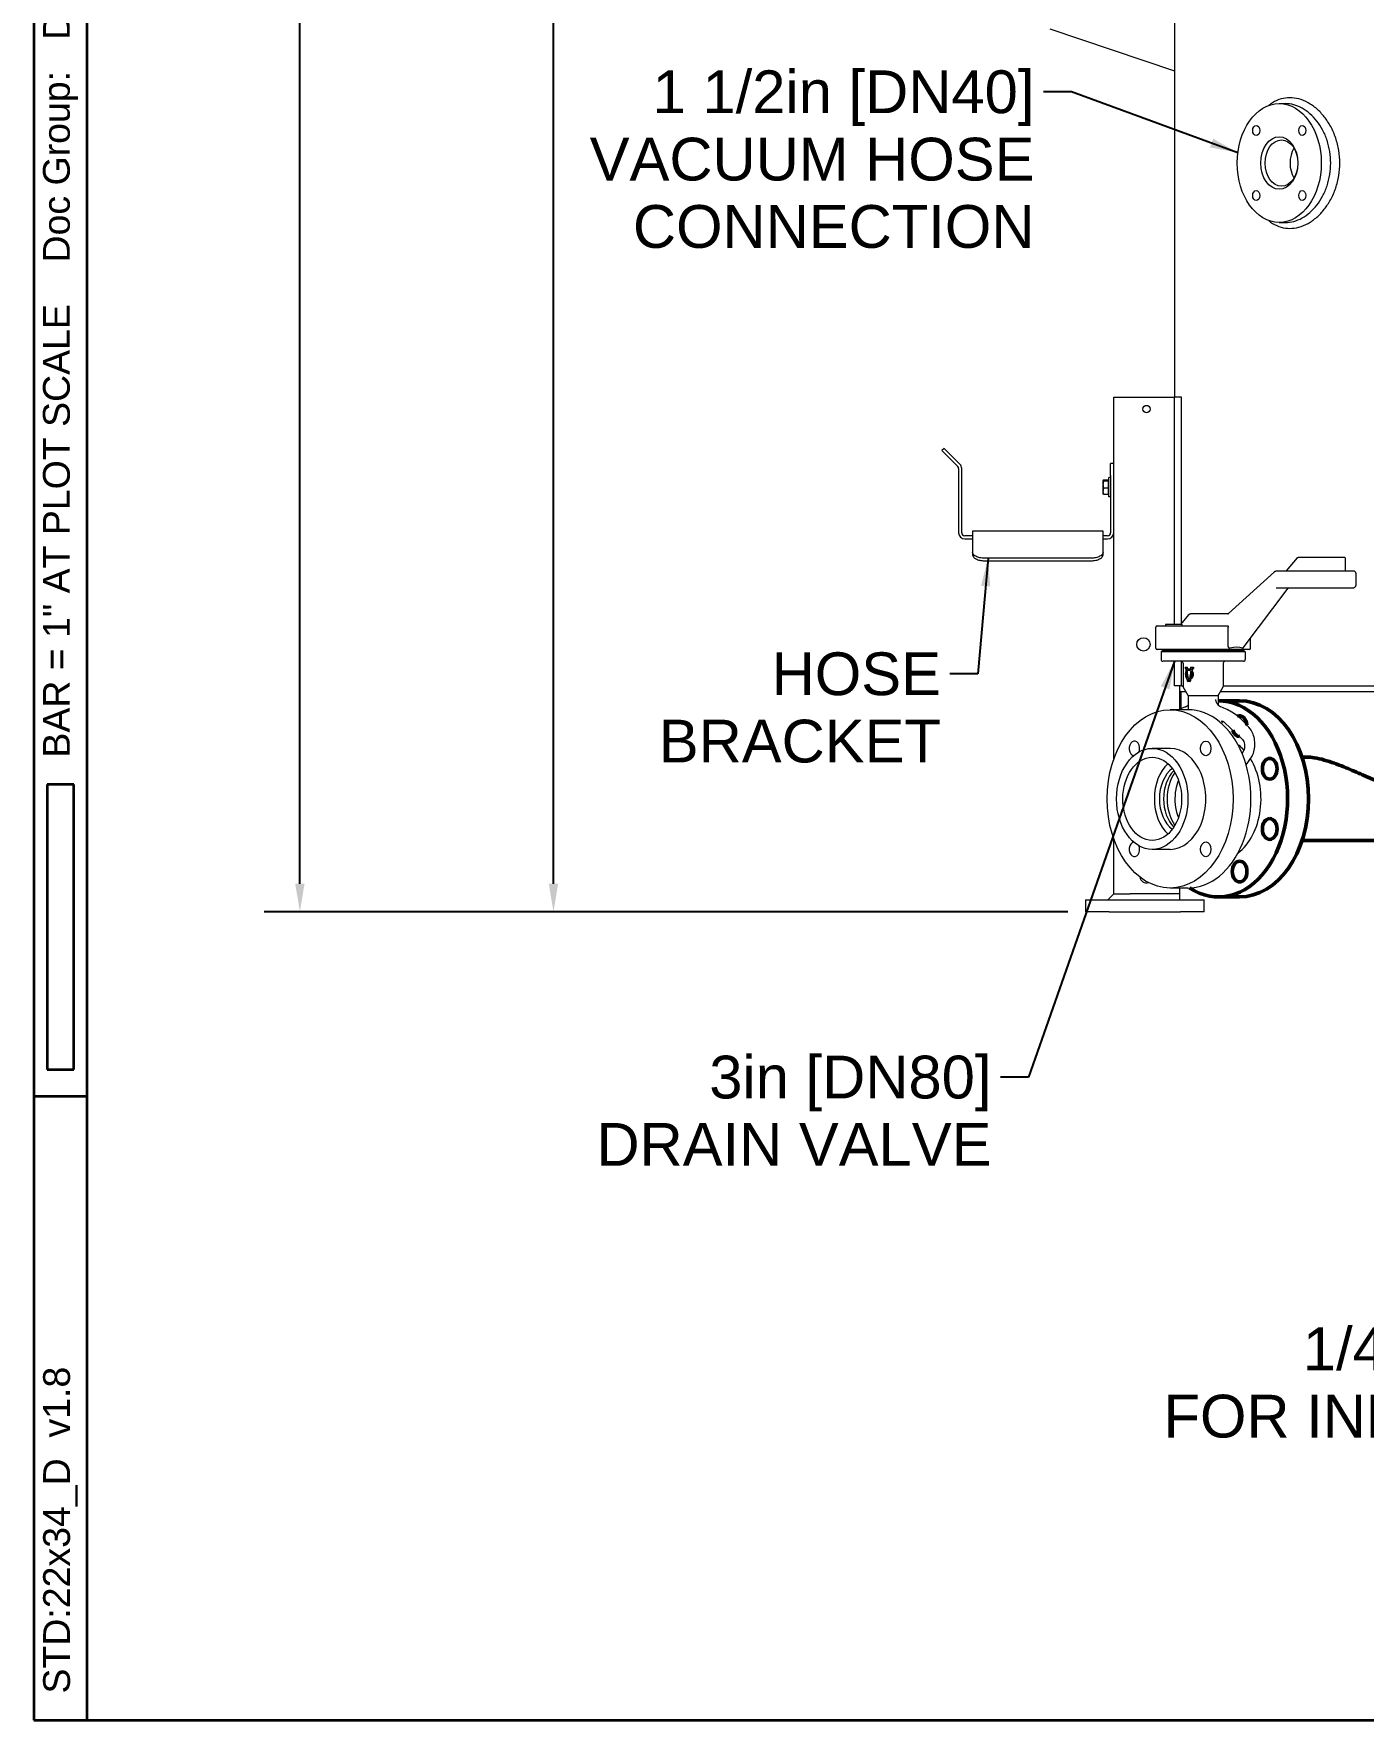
# Model space of a CAD drawing. Header units: inches. Extents: x 15 to 402, y 6 to 261.
# Drawn here: x 15 to 71, y 6 to 77 of the extents above; entities that cross this region are included whole.
import ezdxf

# ---------------------------------------------------------------- set-up
doc = ezdxf.new("R2010")
doc.units = ezdxf.units.IN
doc.header["$LTSCALE"] = 12
doc.header["$MEASUREMENT"] = 0
doc.layers.get('0').update_dxf_attribs({"lineweight": 25})
for name, color, linetype, lineweight in [('Border', 7, 'Continuous', 35), ('Dimension (ANSI)', 7, 'Continuous', 25), ('Symbol (ANSI)', 7, 'Continuous', 25), ('Visible (ANSI)', 7, 'Continuous', 50)]:
    doc.layers.add(name, color=color, linetype=linetype, lineweight=lineweight)
doc.styles.add('MEMCOR Medium', font='arial.ttf')
doc.styles.add('Standard A-B-C', font='arial.ttf')
doc.dimstyles.new('Default (ANSI)', dxfattribs={"dimscale": 12, "dimtxt": 0.15, "dimasz": 0.098425, "dimexe": 0.125, "dimexo": 0.0625, "dimgap": 0.031496, "dimtad": 0, "dimtih": 1, "dimtoh": 1, "dimdec": 4, "dimrnd": 1e-08, "dimzin": 3, "dimdsep": 46, "dimlunit": 5, "dimtxsty": 'MEMCOR Medium', "dimcen": 0.09, "dimdle": 0.393701, "dimclrd": 256, "dimclre": 256, "dimclrt": 256, "dimadec": 0, "dimazin": 1, "dimtfac": 0.8, "dimtofl": 0, "dimtmove": 0, "dimatfit": 3, "dimfxl": 1, "dimfrac": 1, "dimtolj": 1, "dimtzin": 4, "dimlwd": -1, "dimlwe": -1, "dimarcsym": 0})
doc.dimstyles.new('Default (ANSI)$7', dxfattribs={"dimscale": 12, "dimtxt": 0.15, "dimasz": 0.098425, "dimexe": 0.125, "dimexo": 0.0625, "dimgap": 0.031496, "dimtad": 0, "dimtih": 1, "dimtoh": 1, "dimdec": 4, "dimrnd": 1e-08, "dimzin": 3, "dimdsep": 46, "dimlunit": 5, "dimtxsty": 'MEMCOR Medium', "dimcen": 0.09, "dimdle": 0.393701, "dimclrd": 256, "dimclre": 256, "dimclrt": 256, "dimadec": 0, "dimazin": 1, "dimtfac": 0.8, "dimtofl": 0, "dimtmove": 0, "dimatfit": 3, "dimfxl": 1, "dimfrac": 1, "dimtolj": 1, "dimtzin": 4, "dimlwd": -1, "dimlwe": -1, "dimarcsym": 0})

# ---------------------------------------------------------------- blocks, each defined once
blk = doc.blocks.new('Borders 22x34_D')
at = {"layer": 'Border'}
for p, q in [((1.25, 21.5), (1.25, 0.5)), ((1.4375, 0.5), (1.4375, 21.3125)), ((1.3906, 3.7812), (1.2969, 3.7812)), ((1.2969, 3.7812), (1.2969, 2.7812)), ((1.3906, 2.7812), (1.3906, 3.7812)), ((1.2969, 2.7812), (1.3906, 2.7812)), ((1.25, 2.6875), (1.4375, 2.6875)), ((1.25, 0.5), (33.5, 0.5)), ((1.25, 0.5), (7.8115, 0.5))]:
    blk.add_line(p, q, dxfattribs=at)
at = {"layer": 'Border', "char_height": 0.094, "attachment_point": 4, "rotation": 90, "style": 'Standard A-B-C'}
for s, insert in [('\\fArial|b0|i0;\\H0.0940;BAR = 1" AT PLOT SCALE    Doc Group:   Doc Type: ', (1.3437, 3.875)), ('\\fArial|b0|i0;\\H0.0940;STD:22x34_D  v1.8', (1.3437, 0.5937))]:
    blk.add_mtext(s, dxfattribs=dict(at, insert=insert))
blk = doc.blocks.new('*D21')
at = {"layer": 'Defpoints', "color": 0, "transparency": 16777216}
for p in [(60.555, 122.014), (36.878, 40.014), (59.275, 40.014)]:
    blk.add_point(p, dxfattribs=at)
at = {"layer": 'Dimension (ANSI)', "transparency": 16777216}
for p, q in [((59.805, 122.014), (35.378, 122.014)), ((36.878, 120.833), (36.878, 91.341)), ((36.878, 41.195), (36.878, 85.684)), ((58.525, 40.014), (35.378, 40.014))]:
    blk.add_line(p, q, dxfattribs=at)
for points in [[(36.681, 120.833), (37.075, 120.833), (36.878, 122.014)], [(36.681, 41.195), (37.075, 41.195), (36.878, 40.014)]]:
    blk.add_solid(points, dxfattribs=at)
at = {"layer": 'Dimension (ANSI)', "transparency": 16777216, "char_height": 1.8, "attachment_point": 5, "style": 'MEMCOR Medium'}
for s, insert in [('\\A1; 82 in', (36.878, 89.809)), ('\\A1;[2082.8 mm]', (36.878, 86.981))]:
    blk.add_mtext(s, dxfattribs=dict(at, insert=insert))
blk = doc.blocks.new('*D30')
at = {"layer": 'Defpoints', "color": 0, "transparency": 16777216}
for p in [(26.437, 130.769), (26.204, 40.014), (59.275, 40.014)]:
    blk.add_point(p, dxfattribs=at)
at = {"layer": 'Dimension (ANSI)', "transparency": 16777216}
for p, q in [((26.204, 129.588), (26.204, 103.754)), ((26.204, 41.195), (26.204, 96.993)), ((58.525, 40.014), (24.704, 40.014))]:
    blk.add_line(p, q, dxfattribs=at)
for points in [[(26.007, 129.588), (26.401, 129.588), (26.204, 130.769)], [(26.007, 41.195), (26.401, 41.195), (26.204, 40.014)]]:
    blk.add_solid(points, dxfattribs=at)
at = {"layer": 'Dimension (ANSI)', "transparency": 16777216, "char_height": 1.8, "attachment_point": 5, "style": 'MEMCOR Medium'}
for s, insert in [('\\A1; 90{\\H0.8x;\\S3#4;} in', (26.204, 102.222)), ('\\A1;[2305.2 mm]', (26.204, 98.842))]:
    blk.add_mtext(s, dxfattribs=dict(at, insert=insert))

msp = doc.modelspace()

# ---------------------------------------------------------------- linework, layer by layer
at = {"layer": 'Visible (ANSI)', "linetype": 'Continuous', "lineweight": 18}
for p, q in [((63.038506, 61.664122), (63.038506, 103.264122)), ((63.038506, 75.379587), (57.791541, 77.14481)), ((67.429395, 74.014122), (67.69543, 74.014122)), ((67.429395, 69.014122), (67.69543, 69.014122)), ((60.462934, 46.441619), (60.462934, 61.664122)), ((60.462934, 61.664122), (61.152934, 61.664122)), ((61.152934, 61.664122), (63.019282, 61.664122)), ((63.312814, 61.664122), (63.019282, 61.664122)), ((63.019282, 52.097964), (63.019282, 61.664122)), ((63.312814, 52.144903), (63.312814, 61.664122)), ((53.318594, 59.51075), (53.22667, 59.418826)), ((53.580224, 59.065273), (53.22667, 59.418826)), ((53.318594, 59.51075), (53.672148, 59.157197)), ((53.580224, 59.065273), (53.895938, 58.749559)), ((53.987861, 58.841483), (53.672148, 59.157197)), ((53.934014, 58.657635), (53.934014, 55.961148)), ((54.064014, 55.961148), (54.064014, 58.657635)), ((60.252934, 57.468122), (60.252934, 58.280122)), ((60.332934, 58.280122), (60.252934, 58.280122)), ((60.462934, 58.874122), (60.332934, 58.874122)), ((60.332934, 58.374122), (60.332934, 58.874122)), ((60.332934, 58.374122), (60.332934, 55.961148)), ((60.00993, 58.155122), (60.011124, 58.15719)), ((60.00993, 58.155122), (60.00993, 58.153069)), ((60.00993, 58.153069), (60.00993, 57.984231)), ((60.00993, 57.984231), (60.00993, 57.705284)), ((60.00993, 57.705284), (60.00993, 57.593122)), ((60.00993, 57.593122), (60.011124, 57.591054)), ((60.22793, 58.172645), (60.035028, 58.172645)), ((60.22793, 58.133492), (60.035028, 58.133492)), ((60.22793, 57.834969), (60.035028, 57.834969)), ((60.22793, 57.575599), (60.035028, 57.575599)), ((60.22793, 58.172645), (60.22793, 58.153069)), ((60.22793, 58.155122), (60.252934, 58.155122)), ((60.22793, 58.153069), (60.22793, 58.133492)), ((60.22793, 58.133492), (60.22793, 57.984231)), ((60.22793, 57.984231), (60.22793, 57.834969)), ((60.22793, 57.834969), (60.22793, 57.705284)), ((60.22793, 57.705284), (60.22793, 57.575599)), ((60.22793, 57.593122), (60.252934, 57.593122)), ((60.332934, 57.468122), (60.252934, 57.468122)), ((54.514934, 55.831148), (54.194014, 55.831148)), ((54.194014, 55.701148), (54.514934, 55.701148)), ((54.514934, 56.030948), (54.514934, 55.144072)), ((60.014934, 56.030948), (54.514934, 56.030948)), ((60.014934, 55.144072), (60.014934, 56.030948)), ((60.202934, 55.831148), (60.014934, 55.831148)), ((60.014934, 55.701148), (60.202934, 55.701148)), ((54.514934, 55.144072), (54.514934, 55.033915)), ((59.514934, 54.891337), (55.014934, 54.891337)), ((55.014934, 54.781439), (59.514934, 54.781439)), ((60.014934, 55.033915), (60.014934, 55.144072)), ((68.179493, 54.904061), (67.716865, 54.355076)), ((69.798072, 54.922964), (68.219171, 54.922964)), ((70.165768, 54.922964), (69.798072, 54.922964)), ((70.21991, 54.367964), (70.21991, 54.862964)), ((65.298247, 52.561856), (67.225526, 54.321875)), ((70.004901, 54.347964), (67.29092, 54.347964)), ((70.556444, 54.347964), (70.004901, 54.347964)), ((70.662406, 53.772964), (70.662406, 54.222964)), ((65.907846, 51.11314), (67.809815, 53.622003)), ((67.299685, 53.647964), (70.004901, 53.647964)), ((70.004901, 53.647964), (70.556444, 53.647964)), ((63.608907, 52.509024), (63.274645, 52.097964)), ((63.624659, 52.524105), (63.633126, 52.530092)), ((65.267744, 52.547964), (63.688322, 52.547964)), ((62.227398, 51.107964), (62.227398, 51.987964)), ((62.287398, 52.047964), (62.287444, 52.047964)), ((62.287444, 52.047964), (65.242245, 52.047964)), ((62.636345, 52.087964), (62.636345, 52.057964)), ((62.751865, 52.097964), (62.646345, 52.097964)), ((62.76779, 52.097964), (62.751865, 52.097964)), ((63.207727, 52.097964), (62.76779, 52.097964)), ((63.220086, 52.097964), (63.207727, 52.097964)), ((63.326345, 52.097964), (63.220086, 52.097964)), ((63.336345, 52.057964), (63.336345, 52.087964)), ((65.285824, 51.175454), (65.285824, 51.987964)), ((66.226071, 51.107964), (66.226071, 51.532906)), ((62.287444, 51.047964), (62.287398, 51.047964)), ((66.166071, 51.047964), (62.287444, 51.047964)), ((62.533311, 51.023964), (62.454571, 50.945224)), ((65.997571, 50.945224), (62.454571, 50.945224)), ((62.454571, 50.945224), (62.454571, 50.630264)), ((62.533311, 51.023964), (65.91883, 51.023964)), ((65.91883, 50.551523), (62.533311, 50.551523)), ((63.019282, 51.023964), (63.019282, 51.047964)), ((63.019282, 49.514122), (63.019282, 50.551523)), ((63.312814, 51.023964), (63.312814, 51.047964)), ((63.312814, 49.514122), (63.312814, 50.550613)), ((63.379614, 50.472783), (63.379614, 49.493806)), ((63.966071, 51.023964), (63.966071, 51.047964)), ((64.179843, 51.023964), (64.179843, 51.047964)), ((64.272298, 51.023964), (64.272298, 51.047964)), ((64.486071, 51.023964), (64.486071, 51.047964)), ((65.072527, 50.472783), (65.072527, 49.493806)), ((65.91883, 51.023964), (65.997571, 50.945224)), ((65.997571, 50.945224), (65.997571, 50.630264)), ((63.468515, 50.30113), (63.544022, 50.30113)), ((63.468515, 50.30113), (63.468515, 50.253492)), ((63.490717, 50.253492), (63.468515, 50.253492)), ((63.544022, 50.253492), (63.518276, 50.253492)), ((63.533831, 50.137767), (63.548173, 50.137767)), ((63.544022, 50.253492), (63.544022, 50.30113)), ((63.544022, 50.30113), (63.558326, 50.30113)), ((63.544022, 50.253492), (63.558326, 50.253492)), ((63.558326, 50.30113), (63.558326, 50.253492)), ((63.665801, 49.700736), (63.565025, 49.700736)), ((63.591692, 49.833329), (63.577467, 49.833329)), ((63.590337, 49.748374), (63.637236, 49.748374)), ((63.613338, 50.231838), (63.627535, 50.231838)), ((63.613338, 49.778295), (63.627535, 49.778295)), ((63.665801, 49.700736), (63.680048, 49.700736)), ((63.697124, 49.798359), (63.682841, 49.798359)), ((63.691568, 50.30113), (63.691568, 50.253492)), ((63.691568, 50.30113), (63.805365, 50.30113)), ((63.72616, 50.253492), (63.691568, 50.253492)), ((63.747925, 50.15179), (63.762422, 50.15179)), ((63.805365, 50.253492), (63.767661, 50.253492)), ((63.805365, 50.253492), (63.805365, 50.30113)), ((63.805365, 50.30113), (63.820146, 50.30113)), ((63.805365, 50.253492), (63.820146, 50.253492)), ((63.820146, 50.30113), (63.820146, 50.253492)), ((63.312814, 49.514122), (63.019282, 49.514122)), ((63.228996, 49.514122), (63.228996, 48.525827)), ((63.288822, 49.269122), (63.228996, 49.328947)), ((63.288822, 49.269122), (63.288822, 48.553698)), ((63.50629, 49.269122), (63.288822, 49.269122)), ((63.312814, 49.514122), (63.379614, 49.514122)), ((63.596149, 49.113481), (63.382251, 49.483963)), ((63.596149, 49.113481), (64.855992, 49.113481)), ((63.596149, 49.113481), (63.596149, 48.514093)), ((64.855992, 49.113481), (65.06989, 49.483963)), ((64.855992, 49.113481), (64.855992, 48.709044)), ((85.312164, 49.269122), (64.945851, 49.269122)), ((65.072527, 49.514122), (85.057056, 49.514122)), ((63.585785, 48.514122), (62.834484, 48.514122)), ((65.129142, 47.980664), (65.854472, 47.295266)), ((62.834484, 46.889122), (62.083184, 46.889122)), ((65.927643, 46.794322), (65.870317, 46.667889)), ((66.077304, 46.253149), (66.22418, 46.460863)), ((60.462934, 40.764122), (60.462934, 43.086625)), ((62.834484, 42.639122), (62.083184, 42.639122)), ((59.275434, 40.514122), (60.275434, 40.514122)), ((59.275434, 40.514122), (59.275434, 40.014122)), ((60.462934, 40.764122), (60.212934, 40.514122)), ((60.275434, 40.514122), (63.275434, 40.514122)), ((60.462934, 40.764122), (61.152934, 40.764122)), ((63.228996, 40.764122), (61.152934, 40.764122)), ((63.585785, 41.014122), (62.834484, 41.014122)), ((63.228996, 41.014122), (63.228996, 40.764122)), ((63.228996, 40.764122), (63.228996, 40.514122)), ((63.275434, 40.514122), (64.275434, 40.514122)), ((64.275434, 40.014122), (64.275434, 40.514122)), ((60.275434, 40.014122), (59.275434, 40.014122)), ((60.275434, 40.014122), (63.275434, 40.014122)), ((64.275434, 40.014122), (63.275434, 40.014122))]:
    msp.add_line(p, q, dxfattribs=at)
at = {"layer": 'Visible (ANSI)'}
for p, q in [((64.866356, 48.889122), (65.750239, 48.889122)), ((68.683295, 46.514122), (68.391558, 46.514122)), ((68.391558, 43.014122), (77.322913, 43.014122)), ((64.866356, 40.639122), (65.750239, 40.639122))]:
    msp.add_line(p, q, dxfattribs=at)
at = {"layer": 'Visible (ANSI)', "linetype": 'Continuous', "lineweight": 18}
for centre, radius in [((61.839996, 61.164122), 0.155), ((61.712934, 51.264122), 0.28)]:
    msp.add_circle(centre, radius, dxfattribs=at)
for centre, radius, start, end in [((53.804014, 58.657635), 0.13, 0, 45), ((53.804014, 58.657635), 0.26, 0, 45), ((54.194014, 55.961148), 0.26, 180, 270), ((54.194014, 55.961148), 0.13, 180, 270), ((60.202934, 55.961148), 0.26, 270, 0), ((60.202934, 55.961148), 0.13, 270, 0), ((67.701571, 54.367964), 0.02, 270, 319.87925979), ((70.23991, 54.367964), 0.02, 180, 270), ((62.287398, 51.987964), 0.06, 90, 180), ((62.626345, 52.057964), 0.01, 270, 0), ((62.646345, 52.087964), 0.01, 90, 180), ((63.326345, 52.087964), 0.01, 0, 90), ((63.346345, 52.057964), 0.01, 180, 270), ((62.287398, 51.107964), 0.06, 180, 270), ((66.166071, 51.107964), 0.06, 270, 0), ((62.533311, 50.630264), 0.07874, 180, 270), ((63.300874, 50.472783), 0.07874, 0, 90), ((65.151267, 50.472783), 0.07874, 90, 180), ((65.91883, 50.630264), 0.07874, 270, 0), ((63.399299, 49.493806), 0.019685, 180, 210), ((65.052842, 49.493806), 0.019685, 330, 0), ((61.839996, 41.510122), 0.28, 187.44265808, 287.22444005)]:
    msp.add_arc(centre, radius, start, end, dxfattribs=at)
for centre, major_axis in [((67.429395, 71.514122), (0, 2.5)), ((66.460645, 72.884141), (0, 0.210937)), ((68.398145, 72.884141), (0, -0.210937)), ((67.429395, 71.514122), (0, -1.105)), ((67.521319, 71.514122), (0, 0.975)), ((66.460645, 70.144103), (0, 0.210937)), ((68.398145, 70.144103), (0, -0.210937)), ((62.834484, 44.764122), (0, 3.75)), ((62.083184, 44.764122), (0, 2.125)), ((64.334484, 46.885442), (0, 0.3125)), ((62.083184, 44.764122), (0, -1.75)), ((64.334484, 42.642802), (0, -0.3125))]:
    msp.add_ellipse(centre, major_axis=major_axis, ratio=0.707106781, dxfattribs=at)
for centre, major_axis, ratio, start_param, end_param in [((68.574908, 71.514122), (0, -0.975), 0.707106781, 4.011241666, 5.413536294), ((64.226071, 49.275767), (1.873203, 1.697662), 0.412798647, 0.238248876, 0.616558969), ((64.226071, 49.384531), (0.62808, -3.843883), 0.15530946, 4.459057565, 4.486127873), ((64.226071, 49.384531), (0.62808, -3.843883), 0.15530946, 4.50278647, 4.562722717), ((64.226071, 49.601218), (0.62808, -3.843883), 0.15530946, 4.516556202, 4.533521908), ((64.226071, 49.601218), (-0.613527, 3.754816), 0.15530946, 1.370878981, 1.384673393), ((64.226071, 49.601218), (0.62808, -3.843883), 0.15530946, 4.547020243, 4.626615601), ((64.226071, 49.601218), (-0.613527, 3.754816), 0.15530946, 1.402084069, 1.483588356), ((64.226071, 49.384531), (0.62808, -3.843883), 0.15530946, 4.579184167, 4.604688956), ((64.226071, 49.601218), (0.62808, -3.843883), 0.15530946, 4.639988142, 4.648737156), ((64.226071, 49.601218), (-0.613527, 3.754816), 0.15530946, 1.498043574, 1.506236003), ((64.226071, 49.601218), (0.62808, 3.843883), 0.15530946, 1.5491389, 1.557887914), ((64.226071, 49.601218), (0.62808, 3.843883), 0.15530946, 1.456171001, 1.535766359), ((64.226071, 49.384531), (0.62808, 3.843883), 0.15530946, 1.488334925, 1.513839714), ((64.226071, 49.384531), (-0.613527, -3.754816), 0.15530946, 4.627359357, 4.653474879), ((64.226071, 49.384531), (0.62808, 3.843883), 0.15530946, 1.411937228, 1.471873475), ((64.226071, 49.384531), (-0.613527, -3.754816), 0.15530946, 4.556191114, 4.605237962), ((64.226071, 49.601218), (0.62808, 3.843883), 0.15530946, 1.42570696, 1.442672666), ((64.226071, 49.384531), (0.62808, 3.843883), 0.15530946, 1.368208323, 1.395278631), ((64.226071, 49.384531), (-0.613527, -3.754816), 0.15530946, 4.504294359, 4.532038449), ((63.585785, 44.764122), (0, -3.75), 0.707106781, 0, 3.141592654), ((61.334484, 46.885442), (0, -0.3125), 0.707106781, 1.086286583, 6.122805776), ((62.834484, 44.764122), (0, -2.125), 0.707106781, 0, 3.141592654), ((64.838517, 44.764122), (0, -2.57874), 0.707106781, 2.52558064, 2.654845979), ((63.409009, 44.764122), (0, 1.75), 0.707106781, 0.56535343, 2.576239223), ((64.838517, 44.764122), (0, -2.57874), 0.707106781, 0.486746674, 2.284047848), ((63.409009, 44.764122), (0, 1.45), 0.707106781, 0.489290778, 2.652301876), ((63.585785, 44.764122), (0, -1.45), 0.707106781, 3.756616118, 5.668161842), ((63.8252, 44.764122), (0, 1.574803), 0.707106781, 0.785412735, 2.356179919), ((61.334484, 42.642802), (0, -0.3125), 0.707106781, 3.301972185, 8.338491378)]:
    msp.add_ellipse(centre, major_axis=major_axis, ratio=ratio, start_param=start_param, end_param=end_param, dxfattribs=at)
at = {"layer": 'Visible (ANSI)'}
for centre, major_axis, start_param, end_param in [((64.866356, 44.764122), (0, 4.125), 2.711262485, 6.286738481), ((65.762035, 47.822163), (0, 0.4375), 4.821249869, 6.56646722), ((65.750239, 44.764122), (0, 4.125), 3.141592654, 6.283185307), ((65.762035, 47.822163), (0, -0.4375), 5.112137722, 6.276135647)]:
    msp.add_ellipse(centre, major_axis=major_axis, ratio=0.707106781, start_param=start_param, end_param=end_param, dxfattribs=at)
for centre in [(67.028718, 46.030804), (67.028718, 43.49744), (65.762035, 41.706081)]:
    msp.add_ellipse(centre, major_axis=(0, 0.4375), ratio=0.707106781, dxfattribs=at)
at = {"layer": 'Visible (ANSI)', "linetype": 'Continuous', "lineweight": 18}
for points, knots in [([(66.986603, 69.093865), (67.039397, 69.050221), (67.094217, 69.010474), (67.262732, 68.904913), (67.381512, 68.851789), (67.624679, 68.782071), (67.749073, 68.765493), (67.9936, 68.765493), (68.12194, 68.782071), (68.381232, 68.851789), (68.512181, 68.904913), (68.766846, 69.045268), (68.890755, 69.13261), (69.122597, 69.334326), (69.230505, 69.448712), (69.423246, 69.692387), (69.514723, 69.830053), (69.677262, 70.129923), (69.748314, 70.29212), (69.863014, 70.630624), (69.906739, 70.807208), (69.964206, 71.162499), (69.97793, 71.341211), (69.97793, 71.687033), (69.964206, 71.865745), (69.906739, 72.221036), (69.863014, 72.397619), (69.748314, 72.736124), (69.677262, 72.898321), (69.514723, 73.198191), (69.423246, 73.335857), (69.230505, 73.579532), (69.122597, 73.693918), (68.890755, 73.895633), (68.766846, 73.982976), (68.512181, 74.123331), (68.381232, 74.176455), (68.12194, 74.246173), (67.9936, 74.262751), (67.749073, 74.262751), (67.624679, 74.246173), (67.381512, 74.176455), (67.262732, 74.123331), (67.094217, 74.01777), (67.039397, 73.978023), (66.986603, 73.934379)], [7.241115593, 7.241115593, 7.241115593, 7.241115593, 7.905426603, 7.905426603, 9.222974292, 9.222974292, 10.540521981, 10.540521981, 11.85806967, 11.85806967, 13.175617359, 13.175617359, 14.493165048, 14.493165048, 15.810712737, 15.810712737, 17.128295543, 17.128295543, 18.445878349, 18.445878349, 19.763461156, 19.763461156, 21.081043962, 21.081043962, 22.398626768, 22.398626768, 23.716209575, 23.716209575, 25.033792381, 25.033792381, 26.351375187, 26.351375187, 27.668922876, 27.668922876, 28.986470565, 28.986470565, 30.304018254, 30.304018254, 31.621565943, 31.621565943, 32.939113632, 32.939113632, 34.256661321, 34.256661321, 34.92097233, 34.92097233, 34.92097233, 34.92097233]), ([(67.69543, 69.014122), (67.80659, 69.014122), (67.923101, 69.029189), (68.158134, 69.092571), (68.276655, 69.140873), (68.506843, 69.268513), (68.618685, 69.347954), (68.827713, 69.531445), (68.924879, 69.635507), (69.098282, 69.857205), (69.180486, 69.982454), (69.326428, 70.25526), (69.390157, 70.40281), (69.492976, 70.710713), (69.532136, 70.871315), (69.583591, 71.194415), (69.595871, 71.356915), (69.595871, 71.671329), (69.583591, 71.833829), (69.532136, 72.156928), (69.492976, 72.317531), (69.390157, 72.625434), (69.326428, 72.772984), (69.180486, 73.04579), (69.098282, 73.171039), (68.924879, 73.392737), (68.827713, 73.496799), (68.618685, 73.68029), (68.506843, 73.75973), (68.276655, 73.887371), (68.158134, 73.935672), (67.923101, 73.999055), (67.80659, 74.014122), (67.69543, 74.014122)], [-28.749720686, -28.749720686, -28.749720686, -28.749720686, -27.551825895, -27.551825895, -26.353931104, -26.353931104, -25.156036312, -25.156036312, -23.958141521, -23.958141521, -22.760226255, -22.760226255, -21.562310989, -21.562310989, -20.364395723, -20.364395723, -19.166480458, -19.166480458, -17.968565192, -17.968565192, -16.770649926, -16.770649926, -15.57273466, -15.57273466, -14.374819394, -14.374819394, -13.176924603, -13.176924603, -11.979029811, -11.979029811, -10.78113502, -10.78113502, -9.583240229, -9.583240229, -9.583240229, -9.583240229]), ([(55.014934, 54.891337), (54.952151, 54.891337), (54.885184, 54.898068), (54.761993, 54.925104), (54.705771, 54.945369), (54.616949, 54.991323), (54.578458, 55.020072), (54.527451, 55.081523), (54.514934, 55.114185), (54.514934, 55.144072)], [3.832847683, 3.832847683, 3.832847683, 3.832847683, 4.311254504, 4.311254504, 4.789661326, 4.789661326, 5.268515739, 5.268515739, 5.747370152, 5.747370152, 5.747370152, 5.747370152]), ([(54.514934, 55.033915), (54.514934, 55.004094), (54.52745, 54.971489), (54.578456, 54.910117), (54.616948, 54.88139), (54.70577, 54.835462), (54.761993, 54.815202), (54.885183, 54.78817), (54.952151, 54.781439), (55.014934, 54.781439)], [1.918499325, 1.918499325, 1.918499325, 1.918499325, 2.397370531, 2.397370531, 2.876241737, 2.876241737, 3.354649092, 3.354649092, 3.833056446, 3.833056446, 3.833056446, 3.833056446]), ([(60.014934, 55.144072), (60.014934, 55.114185), (60.002417, 55.081523), (59.951411, 55.020072), (59.912919, 54.991323), (59.824097, 54.945369), (59.767875, 54.925104), (59.644685, 54.898068), (59.577717, 54.891337), (59.514934, 54.891337)], [1.918325214, 1.918325214, 1.918325214, 1.918325214, 2.397179627, 2.397179627, 2.876034039, 2.876034039, 3.354440861, 3.354440861, 3.832847683, 3.832847683, 3.832847683, 3.832847683]), ([(59.514934, 54.781439), (59.577717, 54.781439), (59.644685, 54.78817), (59.767875, 54.815202), (59.824098, 54.835462), (59.91292, 54.88139), (59.951412, 54.910117), (60.002418, 54.971489), (60.014934, 55.004094), (60.014934, 55.033915)], [3.833056446, 3.833056446, 3.833056446, 3.833056446, 4.311463801, 4.311463801, 4.789871156, 4.789871156, 5.268742362, 5.268742362, 5.747613568, 5.747613568, 5.747613568, 5.747613568]), ([(68.179493, 54.904061), (68.181198, 54.906084), (68.183091, 54.908044), (68.187288, 54.911753), (68.189593, 54.913502), (68.194619, 54.916667), (68.197341, 54.918082), (68.203141, 54.920434), (68.20622, 54.921369), (68.21259, 54.922635), (68.21588, 54.922964), (68.219171, 54.922964)], [4.0142572796, 4.0142572796, 4.0142572796, 4.0142572796, 4.1538836197, 4.1538836197, 4.2935099599, 4.2935099599, 4.4331363001, 4.4331363001, 4.5727626402, 4.5727626402, 4.7123889804, 4.7123889804, 4.7123889804, 4.7123889804]), ([(70.21991, 54.862964), (70.21991, 54.868021), (70.219356, 54.873078), (70.217048, 54.883125), (70.215295, 54.88812), (70.210282, 54.897878), (70.207014, 54.902657), (70.198537, 54.911367), (70.193313, 54.915313), (70.182027, 54.920578), (70.176292, 54.922206), (70.168836, 54.922894), (70.167302, 54.922964), (70.165768, 54.922964)], [6.283185307, 6.283185307, 6.283185307, 6.283185307, 6.597344573, 6.597344573, 6.911503838, 6.911503838, 7.225663103, 7.225663103, 7.535371087, 7.535371087, 7.788887149, 7.788887149, 7.853981634, 7.853981634, 7.853981634, 7.853981634]), ([(67.225526, 54.321875), (67.228853, 54.324912), (67.232416, 54.327784), (67.240013, 54.333089), (67.244048, 54.335524), (67.252551, 54.339832), (67.25702, 54.341706), (67.266299, 54.344769), (67.271109, 54.345958), (67.28092, 54.347556), (67.285919, 54.347964), (67.29092, 54.347964)], [4.1390143825, 4.1390143825, 4.1390143825, 4.1390143825, 4.2536893021, 4.2536893021, 4.3683642217, 4.3683642217, 4.4830391412, 4.4830391412, 4.5977140608, 4.5977140608, 4.7123889804, 4.7123889804, 4.7123889804, 4.7123889804]), ([(70.662406, 54.222964), (70.662406, 54.234214), (70.661165, 54.245465), (70.656101, 54.267506), (70.65228, 54.278305), (70.641714, 54.298872), (70.634957, 54.308664), (70.617957, 54.326132), (70.607647, 54.333813), (70.58572, 54.343888), (70.574604, 54.346882), (70.560959, 54.347882), (70.558701, 54.347964), (70.556444, 54.347964)], [6.283185307, 6.283185307, 6.283185307, 6.283185307, 6.597344573, 6.597344573, 6.911503838, 6.911503838, 7.225663103, 7.225663103, 7.539822369, 7.539822369, 7.802215826, 7.802215826, 7.853981634, 7.853981634, 7.853981634, 7.853981634]), ([(67.809815, 53.622003), (67.812851, 53.626008), (67.815966, 53.62951), (67.822144, 53.635493), (67.825205, 53.637975), (67.831099, 53.642004), (67.833928, 53.643554), (67.839281, 53.645898), (67.841804, 53.646695), (67.846626, 53.647727), (67.848928, 53.647964), (67.851228, 53.647964)], [3.96177956, 3.96177956, 3.96177956, 3.96177956, 4.1119014441, 4.1119014441, 4.2620233281, 4.2620233281, 4.4121452122, 4.4121452122, 4.5622670963, 4.5622670963, 4.7123889804, 4.7123889804, 4.7123889804, 4.7123889804]), ([(70.556444, 53.647964), (70.566902, 53.647964), (70.577335, 53.649787), (70.597149, 53.65664), (70.606425, 53.661798), (70.623794, 53.674997), (70.631533, 53.683326), (70.644704, 53.701916), (70.649936, 53.712294), (70.657681, 53.73374), (70.660194, 53.744821), (70.66209, 53.761645), (70.662406, 53.767304), (70.662406, 53.772964)], [4.71238898, 4.71238898, 4.71238898, 4.71238898, 4.952223352, 4.952223352, 5.205464091, 5.205464091, 5.496806774, 5.496806774, 5.81096604, 5.81096604, 6.125125305, 6.125125305, 6.283185307, 6.283185307, 6.283185307, 6.283185307]), ([(63.608907, 52.509024), (63.609773, 52.510088), (63.610662, 52.511139), (63.612498, 52.513216), (63.613445, 52.514242), (63.615412, 52.516271), (63.616433, 52.517274), (63.618572, 52.51926), (63.61969, 52.520243), (63.622061, 52.522189), (63.623313, 52.523153), (63.624659, 52.524105)], [-1.3829708948, -1.3829708948, -1.3829708948, -1.3829708948, -1.2988640278, -1.2988640278, -1.2147571607, -1.2147571607, -1.1306502936, -1.1306502936, -1.0465434266, -1.0465434266, -0.9624365595, -0.9624365595, -0.9624365595, -0.9624365595]), ([(63.633126, 52.530092), (63.636181, 52.532252), (63.639391, 52.534271), (63.646102, 52.537962), (63.649603, 52.539634), (63.656858, 52.542564), (63.660611, 52.543822), (63.668307, 52.545864), (63.67225, 52.546648), (63.680235, 52.547698), (63.684278, 52.547964), (63.688322, 52.547964)], [4.2487413714, 4.2487413714, 4.2487413714, 4.2487413714, 4.3414708932, 4.3414708932, 4.434200415, 4.434200415, 4.5269299368, 4.5269299368, 4.6196594586, 4.6196594586, 4.7123889804, 4.7123889804, 4.7123889804, 4.7123889804]), ([(65.267744, 52.547964), (65.269501, 52.547964), (65.271259, 52.548105), (65.274874, 52.548693), (65.276733, 52.549143), (65.280614, 52.550425), (65.282638, 52.551258), (65.286857, 52.553395), (65.289052, 52.554701), (65.293573, 52.557858), (65.295897, 52.55971), (65.298247, 52.561856)], [4.7123889804, 4.7123889804, 4.7123889804, 4.7123889804, 4.8270639, 4.8270639, 4.9417388195, 4.9417388195, 5.0564137391, 5.0564137391, 5.1710886587, 5.1710886587, 5.2857635783, 5.2857635783, 5.2857635783, 5.2857635783]), ([(65.242245, 52.047964), (65.247673, 52.047964), (65.254067, 52.046203), (65.264046, 52.040447), (65.269417, 52.035474), (65.276979, 52.024948), (65.280534, 52.017569), (65.284586, 52.003942), (65.285824, 51.995307), (65.285824, 51.987964)], [0.6867161973, 0.6867161973, 0.6867161973, 0.6867161973, 0.7452113325, 0.7452113325, 0.8028585154, 0.8028585154, 0.8595568244, 0.8595568244, 0.9155047418, 0.9155047418, 0.9155047418, 0.9155047418]), ([(65.316324, 51.107964), (65.311282, 51.110433), (65.306699, 51.114282), (65.297104, 51.125714), (65.292668, 51.134896), (65.287024, 51.154812), (65.285824, 51.165549), (65.285824, 51.175454)], [0.3524188435, 0.3524188435, 0.3524188435, 0.3524188435, 0.3998971673, 0.3998971673, 0.4753707886, 0.4753707886, 0.5508444098, 0.5508444098, 0.5508444098, 0.5508444098]), ([(65.337324, 51.105374), (65.33642, 51.105169), (65.33551, 51.105001), (65.330154, 51.104248), (65.325859, 51.104587), (65.319818, 51.106409), (65.318049, 51.107119), (65.316324, 51.107964)], [-1.29617262696, -1.29617262696, -1.29617262696, -1.29617262696, -1.28778700127, -1.28778700127, -1.24709347252, -1.24709347252, -1.22955910695, -1.22955910695, -1.22955910695, -1.22955910695]), ([(65.902778, 51.107964), (65.900373, 51.106153), (65.8978, 51.105012), (65.892998, 51.104398), (65.89091, 51.10467), (65.888867, 51.105374)], [-1.86116456922, -1.86116456922, -1.86116456922, -1.86116456922, -1.82482356389, -1.82482356389, -1.7951813573, -1.7951813573, -1.7951813573, -1.7951813573]), ([(63.503395, 50.15179), (63.495071, 50.13437), (63.488244, 50.113949), (63.477257, 50.064119), (63.47434, 50.033687), (63.47434, 49.976446), (63.477257, 49.946015), (63.489566, 49.890186), (63.49902, 49.864776), (63.521175, 49.826175), (63.534901, 49.809844), (63.550952, 49.798359)], [1.355250501, 1.355250501, 1.355250501, 1.355250501, 1.52647165, 1.52647165, 1.744560074, 1.744560074, 1.962648497, 1.962648497, 2.180736921, 2.180736921, 2.382291483, 2.382291483, 2.382291483, 2.382291483]), ([(63.542101, 49.861229), (63.537756, 49.866474), (63.533774, 49.872163), (63.520605, 49.894025), (63.512626, 49.914168), (63.502186, 49.958379), (63.499687, 49.982454), (63.499687, 50.02768), (63.502186, 50.051754), (63.508618, 50.078992), (63.509971, 50.084024), (63.51146, 50.088921)], [0.9692710526, 0.9692710526, 0.9692710526, 0.9692710526, 1.033831922, 1.033831922, 1.2061446753, 1.2061446753, 1.3784574287, 1.3784574287, 1.550770182, 1.550770182, 1.5907710028, 1.5907710028, 1.5907710028, 1.5907710028]), ([(63.516969, 50.04686), (63.515111, 50.0329), (63.514207, 50.018718), (63.514207, 49.98245), (63.516689, 49.958374), (63.525855, 49.91933), (63.531444, 49.903545), (63.53813, 49.889937)], [1.2746486476, 1.2746486476, 1.2746486476, 1.2746486476, 1.3786686967, 1.3786686967, 1.5510084197, 1.5510084197, 1.6830690867, 1.6830690867, 1.6830690867, 1.6830690867]), ([(63.714224, 50.189111), (63.702842, 50.199147), (63.690529, 50.207777), (63.656194, 50.226092), (63.633572, 50.231838), (63.593103, 50.231838), (63.572686, 50.226092), (63.544643, 50.207777), (63.535191, 50.199147), (63.526859, 50.189111)], [0.5277690587, 0.5277690587, 0.5277690587, 0.5277690587, 0.6542284421, 0.6542284421, 0.8722800368, 0.8722800368, 1.0903316315, 1.0903316315, 1.216791015, 1.216791015, 1.216791015, 1.216791015]), ([(63.533831, 50.137767), (63.542828, 50.151262), (63.554004, 50.162844), (63.581014, 50.180062), (63.597349, 50.184594), (63.629326, 50.184594), (63.647039, 50.180062), (63.678723, 50.162844), (63.692885, 50.151262), (63.704833, 50.137767)], [1.7442031255, 1.7442031255, 1.7442031255, 1.7442031255, 1.8953845391, 1.8953845391, 2.067686143, 2.067686143, 2.2399877468, 2.2399877468, 2.3911691605, 2.3911691605, 2.3911691605, 2.3911691605]), ([(63.620482, 50.184301), (63.606797, 50.183164), (63.593118, 50.178715), (63.568272, 50.162842), (63.557133, 50.151261), (63.548173, 50.137767)], [0.7146219705, 0.7146219705, 0.7146219705, 0.7146219705, 0.8616617995, 0.8616617995, 1.0128635573, 1.0128635573, 1.0128635573, 1.0128635573]), ([(63.651443, 49.833329), (63.638492, 49.828069), (63.625423, 49.825539), (63.601252, 49.825539), (63.588941, 49.828069), (63.577467, 49.833329)], [0.5589913231, 0.5589913231, 0.5589913231, 0.5589913231, 0.6892287143, 0.6892287143, 0.8194661055, 0.8194661055, 0.8194661055, 0.8194661055]), ([(63.585209, 49.781984), (63.594426, 49.779486), (63.603914, 49.778295), (63.622761, 49.778295), (63.632693, 49.779486), (63.642821, 49.781984)], [2.5152903054, 2.5152903054, 2.5152903054, 2.5152903054, 2.6168401105, 2.6168401105, 2.7183899156, 2.7183899156, 2.7183899156, 2.7183899156]), ([(63.627535, 50.231838), (63.647775, 50.231838), (63.670425, 50.22609), (63.700343, 50.210164), (63.708363, 50.20504), (63.716093, 50.199259)], [2.6174961105, 2.6174961105, 2.6174961105, 2.6174961105, 2.8356004907, 2.8356004907, 2.9171043443, 2.9171043443, 2.9171043443, 2.9171043443]), ([(63.682841, 49.798359), (63.702789, 49.809844), (63.721728, 49.826175), (63.754162, 49.864776), (63.769356, 49.890186), (63.789832, 49.946015), (63.795043, 49.976446), (63.795043, 50.005067), (63.795043, 50.033687), (63.789832, 50.064119), (63.771557, 50.113949), (63.760506, 50.13437), (63.747925, 50.15179)], [-0.637731409, -0.637731409, -0.637731409, -0.637731409, -0.436176847, -0.436176847, -0.218088424, -0.218088424, 0, 0, 0, 0.218088424, 0.218088424, 0.389309573, 0.389309573, 0.389309573, 0.389309573]), ([(63.735953, 50.088921), (63.738123, 50.084024), (63.740118, 50.078992), (63.749666, 50.051754), (63.753577, 50.02768), (63.753577, 50.005067), (63.753577, 49.982454), (63.749666, 49.958379), (63.734168, 49.914168), (63.722623, 49.894025), (63.704875, 49.872163), (63.699614, 49.866474), (63.694028, 49.861229)], [-0.2123135742, -0.2123135742, -0.2123135742, -0.2123135742, -0.1723127533, -0.1723127533, 0, 0, 0, 0.1723127533, 0.1723127533, 0.3446255066, 0.3446255066, 0.409186376, 0.409186376, 0.409186376, 0.409186376]), ([(63.762422, 50.15179), (63.775053, 50.134373), (63.786155, 50.113956), (63.804524, 50.064129), (63.809767, 50.033695), (63.809767, 50.005067), (63.809767, 49.976439), (63.804524, 49.946004), (63.783943, 49.890178), (63.768678, 49.864772), (63.736121, 49.826177), (63.71712, 49.809845), (63.697124, 49.798359)], [-0.389402906, -0.389402906, -0.389402906, -0.389402906, -0.218144971, -0.218144971, 0, 0, 0, 0.218144971, 0.218144971, 0.436289943, 0.436289943, 0.637916547, 0.637916547, 0.637916547, 0.637916547]), ([(63.485281, 48.630873), (63.393659, 48.599875), (63.303162, 48.562395), (63.211207, 48.517136), (63.208169, 48.515633), (63.205133, 48.514122)], [4.9472108609, 4.9472108609, 4.9472108609, 4.9472108609, 5.0473066125, 5.0473066125, 5.0507286225, 5.0507286225, 5.0507286225, 5.0507286225]), ([(63.485281, 48.630873), (63.4954, 48.634297), (63.505417, 48.638559), (63.525126, 48.648733), (63.534817, 48.654645), (63.553738, 48.668068), (63.562968, 48.675579), (63.580263, 48.691596), (63.588365, 48.700009), (63.596149, 48.709044)], [0, 0, 0, 0, 0.1227772851, 0.1227772851, 0.2455545702, 0.2455545702, 0.3683318554, 0.3683318554, 0.483325166, 0.483325166, 0.483325166, 0.483325166]), ([(64.96686, 48.630873), (64.956741, 48.634297), (64.946724, 48.638559), (64.927015, 48.648733), (64.917324, 48.654645), (64.898403, 48.668068), (64.889174, 48.675579), (64.871312, 48.692121), (64.862681, 48.701151), (64.84615, 48.720624), (64.83825, 48.731067), (64.823307, 48.753233), (64.816264, 48.764956), (64.80315, 48.789527), (64.797079, 48.802374), (64.786006, 48.829022), (64.781004, 48.842822), (64.772155, 48.871187), (64.768308, 48.885752), (64.761836, 48.915442), (64.759211, 48.930567), (64.757223, 48.945864)], [0, 0, 0, 0, 0.122777285, 0.122777285, 0.24555457, 0.24555457, 0.368331855, 0.368331855, 0.49110914, 0.49110914, 0.613886426, 0.613886426, 0.736663711, 0.736663711, 0.859440996, 0.859440996, 0.982218281, 0.982218281, 1.104995566, 1.104995566, 1.227772851, 1.227772851, 1.227772851, 1.227772851]), ([(66.201891, 47.710644), (66.132266, 47.799707), (66.059466, 47.883863), (65.908232, 48.041516), (65.829797, 48.115013), (65.668067, 48.250599), (65.584771, 48.312689), (65.414142, 48.424824), (65.326809, 48.47487), (65.148979, 48.562395), (65.058483, 48.599875), (64.96686, 48.630873)], [3.9770883415, 3.9770883415, 3.9770883415, 3.9770883415, 4.0771840931, 4.0771840931, 4.1772798448, 4.1772798448, 4.2773755965, 4.2773755965, 4.3774713482, 4.3774713482, 4.4775670999, 4.4775670999, 4.4775670999, 4.4775670999]), ([(64.990592, 48.040397), (65.000289, 48.040397), (65.009986, 48.039589), (65.029277, 48.03636), (65.03887, 48.033939), (65.057842, 48.027498), (65.06722, 48.023477), (65.08564, 48.013867), (65.094681, 48.008278), (65.112295, 47.995586), (65.120868, 47.988483), (65.129142, 47.980664)], [1.5707963268, 1.5707963268, 1.5707963268, 1.5707963268, 1.6886060513, 1.6886060513, 1.8064157758, 1.8064157758, 1.9242255003, 1.9242255003, 2.0420352248, 2.0420352248, 2.1598449493, 2.1598449493, 2.1598449493, 2.1598449493]), ([(65.078285, 48.017693), (65.055124, 48.005314), (65.033065, 47.98792), (65.006296, 47.958638), (64.999696, 47.950627), (64.993389, 47.94214)], [5.0737355627, 5.0737355627, 5.0737355627, 5.0737355627, 5.3707427125, 5.3707427125, 5.4729409373, 5.4729409373, 5.4729409373, 5.4729409373]), ([(66.22418, 46.460863), (66.27075, 46.526722), (66.309572, 46.602987), (66.368168, 46.768804), (66.387891, 46.85836), (66.406261, 47.041621), (66.404905, 47.135295), (66.38124, 47.317365), (66.358936, 47.405732), (66.29549, 47.568267), (66.254361, 47.642415), (66.204465, 47.707338), (66.203181, 47.708995), (66.201891, 47.710644)], [2.35619449, 2.35619449, 2.35619449, 2.35619449, 2.678144451, 2.678144451, 3.000768789, 3.000768789, 3.323378787, 3.323378787, 3.645995281, 3.645995281, 3.968598734, 3.968598734, 3.977088341, 3.977088341, 3.977088341, 3.977088341]), ([(65.854472, 47.295266), (65.876271, 47.274667), (65.895973, 47.249062), (65.929041, 47.190198), (65.942398, 47.156955), (65.961314, 47.086094), (65.96687, 47.04849), (65.969586, 46.972644), (65.966745, 46.934415), (65.952969, 46.861117), (65.942035, 46.826062), (65.927643, 46.794322)], [2.159844949, 2.159844949, 2.159844949, 2.159844949, 2.470230813, 2.470230813, 2.780616676, 2.780616676, 3.09100254, 3.09100254, 3.401388403, 3.401388403, 3.711774267, 3.711774267, 3.711774267, 3.711774267]), ([(63.192674, 43.989161), (63.172383, 44.041097), (63.154146, 44.094581), (63.091212, 44.308687), (63.062788, 44.478547), (63.045478, 44.822182), (63.05659, 44.995901), (63.110743, 45.293742), (63.14633, 45.420463), (63.192674, 45.539083)], [2.636821631, 2.636821631, 2.636821631, 2.636821631, 2.747634715, 2.747634715, 3.07047248, 3.07047248, 3.393270366, 3.393270366, 3.646363677, 3.646363677, 3.646363677, 3.646363677])]:
    msp.add_open_spline(points, degree=3, knots=knots, dxfattribs=at)
for points, weights in [([(60.035028, 58.172645), (60.00993, 58.162154), (60.00993, 58.153069)], [1, 1.0379548493, 1]), ([(60.00993, 58.153069), (60.00993, 58.143983), (60.035028, 58.133492)], [1, 1.0379548493, 1]), ([(60.035028, 58.133492), (60.00993, 58.053503), (60.00993, 57.984231)], [1, 1.0379548493, 1]), ([(60.00993, 57.984231), (60.00993, 57.914958), (60.035028, 57.834969)], [1, 1.0379548493, 1]), ([(60.035028, 57.834969), (60.00993, 57.765471), (60.00993, 57.705284)], [1, 1.0379548493, 1]), ([(60.00993, 57.705284), (60.00993, 57.645097), (60.035028, 57.575599)], [1, 1.0379548493, 1]), ([(60.035028, 57.575599), (60.015282, 57.583853), (60.011124, 57.591054)], [1, 1.02962218644, 1.01300659585]), ([(65.936958, 46.816562), (65.915642, 46.841858), (65.893553, 46.867268)], [1.0008235683, 1.00051575515, 1.00001729957])]:
    msp.add_rational_spline(points, weights, degree=2, dxfattribs=at)
for points in [[(65.337324, 51.105374), (65.341262, 51.106266), (65.345203, 51.107129), (65.349146, 51.107964)], [(65.880973, 51.107964), (65.88365, 51.107129), (65.886282, 51.106266), (65.888867, 51.105374)], [(65.907842, 51.113151), (65.906282, 51.111095), (65.90458, 51.109321), (65.902778, 51.107964)], [(63.591692, 49.833329), (63.600923, 49.82909), (63.610705, 49.826624), (63.62048, 49.825827)], [(63.642364, 49.779246), (63.637315, 49.778607), (63.632358, 49.778295), (63.627535, 49.778295)], [(65.893553, 46.867268), (65.893045, 46.867853), (65.892548, 46.868389), (65.892076, 46.868862)], [(66.038857, 46.187983), (66.050296, 46.211351), (66.063192, 46.233191), (66.077304, 46.253149)]]:
    msp.add_open_spline(points, degree=3, dxfattribs=at)
at = {"layer": 'Visible (ANSI)'}
msp.add_open_spline([(68.420563, 46.514122), (68.422082, 46.518488), (68.423643, 46.522845), (68.425246, 46.52719)], degree=3, dxfattribs=at)
msp.add_open_spline([(68.683295, 46.514122), (68.722659, 46.514122), (68.765532, 46.511704), (68.811157, 46.507031), (68.932263, 46.494629), (69.070855, 46.466532), (69.216348, 46.428518), (69.357009, 46.391766), (69.504136, 46.345767), (69.648036, 46.296412), (69.718446, 46.272262), (69.788078, 46.247318), (69.855793, 46.222293), (69.987341, 46.173677), (70.111532, 46.124969), (70.236154, 46.074348), (70.474213, 45.977649), (70.707094, 45.876452), (70.935867, 45.773861), (71.358235, 45.584454), (71.76669, 45.390357), (72.152241, 45.206271), (72.48781, 45.04605), (72.805579, 44.893401), (73.097414, 44.755054), (73.162475, 44.724211), (73.225828, 44.694263), (73.289471, 44.664284), (73.764104, 44.440704), (74.240285, 44.222729), (74.701422, 44.025729), (75.044441, 43.87919), (75.379285, 43.744139), (75.699723, 43.624092), (75.938082, 43.534794), (76.168509, 43.453744), (76.387975, 43.381476), (76.551226, 43.32772), (76.708424, 43.278805), (76.857822, 43.234685), (76.886287, 43.226279), (76.914467, 43.218046), (76.942346, 43.209985), (76.993816, 43.195104), (77.043882, 43.180909), (77.095302, 43.16661), (77.183729, 43.14202), (77.274137, 43.117761), (77.361662, 43.09495), (77.426768, 43.077983), (77.490297, 43.061808), (77.549726, 43.046752), (77.593933, 43.035552), (77.635901, 43.024964), (77.674138, 43.015083), (77.702581, 43.007732), (77.728973, 43.000772), (77.752256, 42.99424), (77.769575, 42.989382), (77.785185, 42.98476), (77.798231, 42.980402), (77.807936, 42.977161), (77.816666, 42.973919), (77.823007, 42.970846), (77.832326, 42.966328), (77.836494, 42.962202), (77.829288, 42.959156), (77.825729, 42.957652), (77.819392, 42.956404), (77.809006, 42.955517), (77.798871, 42.954652), (77.784944, 42.954122), (77.764855, 42.954122)], degree=3, knots=[0, 0, 0, 0, 0.012355049, 0.012355049, 0.012355049, 0.045150484, 0.045150484, 0.045150484, 0.076856924, 0.076856924, 0.076856924, 0.092370934, 0.092370934, 0.092370934, 0.122509386, 0.122509386, 0.122509386, 0.180081545, 0.180081545, 0.180081545, 0.286372961, 0.286372961, 0.286372961, 0.378885121, 0.378885121, 0.378885121, 0.399509671, 0.399509671, 0.399509671, 0.553321961, 0.553321961, 0.553321961, 0.667736079, 0.667736079, 0.667736079, 0.752843652, 0.752843652, 0.752843652, 0.816151389, 0.816151389, 0.816151389, 0.828213696, 0.828213696, 0.828213696, 0.850483483, 0.850483483, 0.850483483, 0.888781315, 0.888781315, 0.888781315, 0.917269369, 0.917269369, 0.917269369, 0.938460364, 0.938460364, 0.938460364, 0.954223403, 0.954223403, 0.954223403, 0.965948826, 0.965948826, 0.965948826, 0.974670847, 0.974670847, 0.974670847, 0.987490113, 0.987490113, 0.987490113, 0.993821457, 0.993821457, 0.993821457, 1, 1, 1, 1], dxfattribs=at)

# ---------------------------------------------------------------- block references
at = {"xscale": 12, "yscale": 12, "zscale": 12}
msp.add_blockref('Borders 22x34_D', (0, 0), dxfattribs=at)

# ---------------------------------------------------------------- texts
at = {"layer": 'Symbol (ANSI)', "char_height": 1.80000006, "attachment_point": 3, "line_spacing_factor": 0.944221, "style": 'MEMCOR Medium'}
for s, insert, width in [('\\fArial|b0|i0;1 1/2in [DN40] \\P\\fArial|b0|i0;VACUUM HOSE\\P\\fArial|b0|i0;CONNECTION\\P', (57.124396, 75.412436), 18.72713547), ('\\fArial|b0|i0;HOSE\\P\\fArial|b0|i0;BRACKET', (53.188654, 50.927595), 11.88109841), ('\\fArial|b0|i0;3in [DN80]\\P\\fArial|b0|i0;DRAIN VALVE', (55.315745, 33.960886), 16.633538), ('\\fArial|b0|i0;1/4 in [6.35 mm] FPT (FARSIDE) \\P\\fArial|b0|i0;FOR INFLUENT PRESSURE GAUGE \\P\\fArial|b0|i0;CONNECTION (by others)', (105.165392, 22.528512), 43.3234793)]:
    msp.add_mtext(s, dxfattribs=dict(at, insert=insert, width=width))

# ---------------------------------------------------------------- dimensions: what is measured, and where the dimension line sits
at = {"layer": 'Dimension (ANSI)'}
for base, p1, text, override, picture, middle in [((26.204318, 40.014122), (26.437037, 130.769122), ' <> in\\X[2305.2 mm]', {"dimgap": 0.031496, "dimdec": 4, "dimpost": '', "dimse1": 1, "dimtol": 0, "dimlim": 0, "dimtp": 0, "dimtm": 0, "dimtdec": 2, "dimatfit": 1}, '*D30', (26.204318, 100.373409)), ((36.878081, 40.014122), (60.554679, 122.014122), ' <> in\\X[2082.8 mm]', {"dimgap": 0.031496, "dimdec": 4, "dimpost": '', "dimtol": 0, "dimlim": 0, "dimtp": 0, "dimtm": 0, "dimtdec": 2, "dimatfit": 1}, '*D21', (36.878081, 88.512054))]:
    dim = msp.add_linear_dim(base=base, p1=p1, p2=(59.275434, 40.014122), angle=90, text=text, dimstyle='Default (ANSI)', override=override, dxfattribs=at)
    dim.commit()
    dim.dimension.update_dxf_attribs({"geometry": picture, "text_midpoint": middle, "dimtype": 160})

# ---------------------------------------------------------------- leaders
at = {"layer": 'Symbol (ANSI)', "annotation_type": 0, "has_hookline": 1, "hookline_direction": 1}
for points, override, text_width in [([(65.688674, 71.94976), (58.683451, 74.512436), (57.502349, 74.512436)], {"dimtad": 0}, 18.575853), ([(101.486959, 59.650821), (106.724447, 21.628512), (105.543345, 21.628512)], {"dimasz": 0.098425, "dimtad": 0, "dimldrblk": 'Dot'}, 42.272989), ([(55.17229, 54.891337), (54.747709, 50.027595), (53.566606, 50.027595)], {"dimtad": 0}, 11.642292), ([(63.019282, 50.551523), (56.874801, 33.060886), (55.693698, 33.060886)], {"dimtad": 0}, 16.300683)]:
    msp.add_leader(points, dimstyle='Default (ANSI)$7', override=override, dxfattribs=dict(at, text_width=text_width))

doc.saveas('drawing.dxf')
